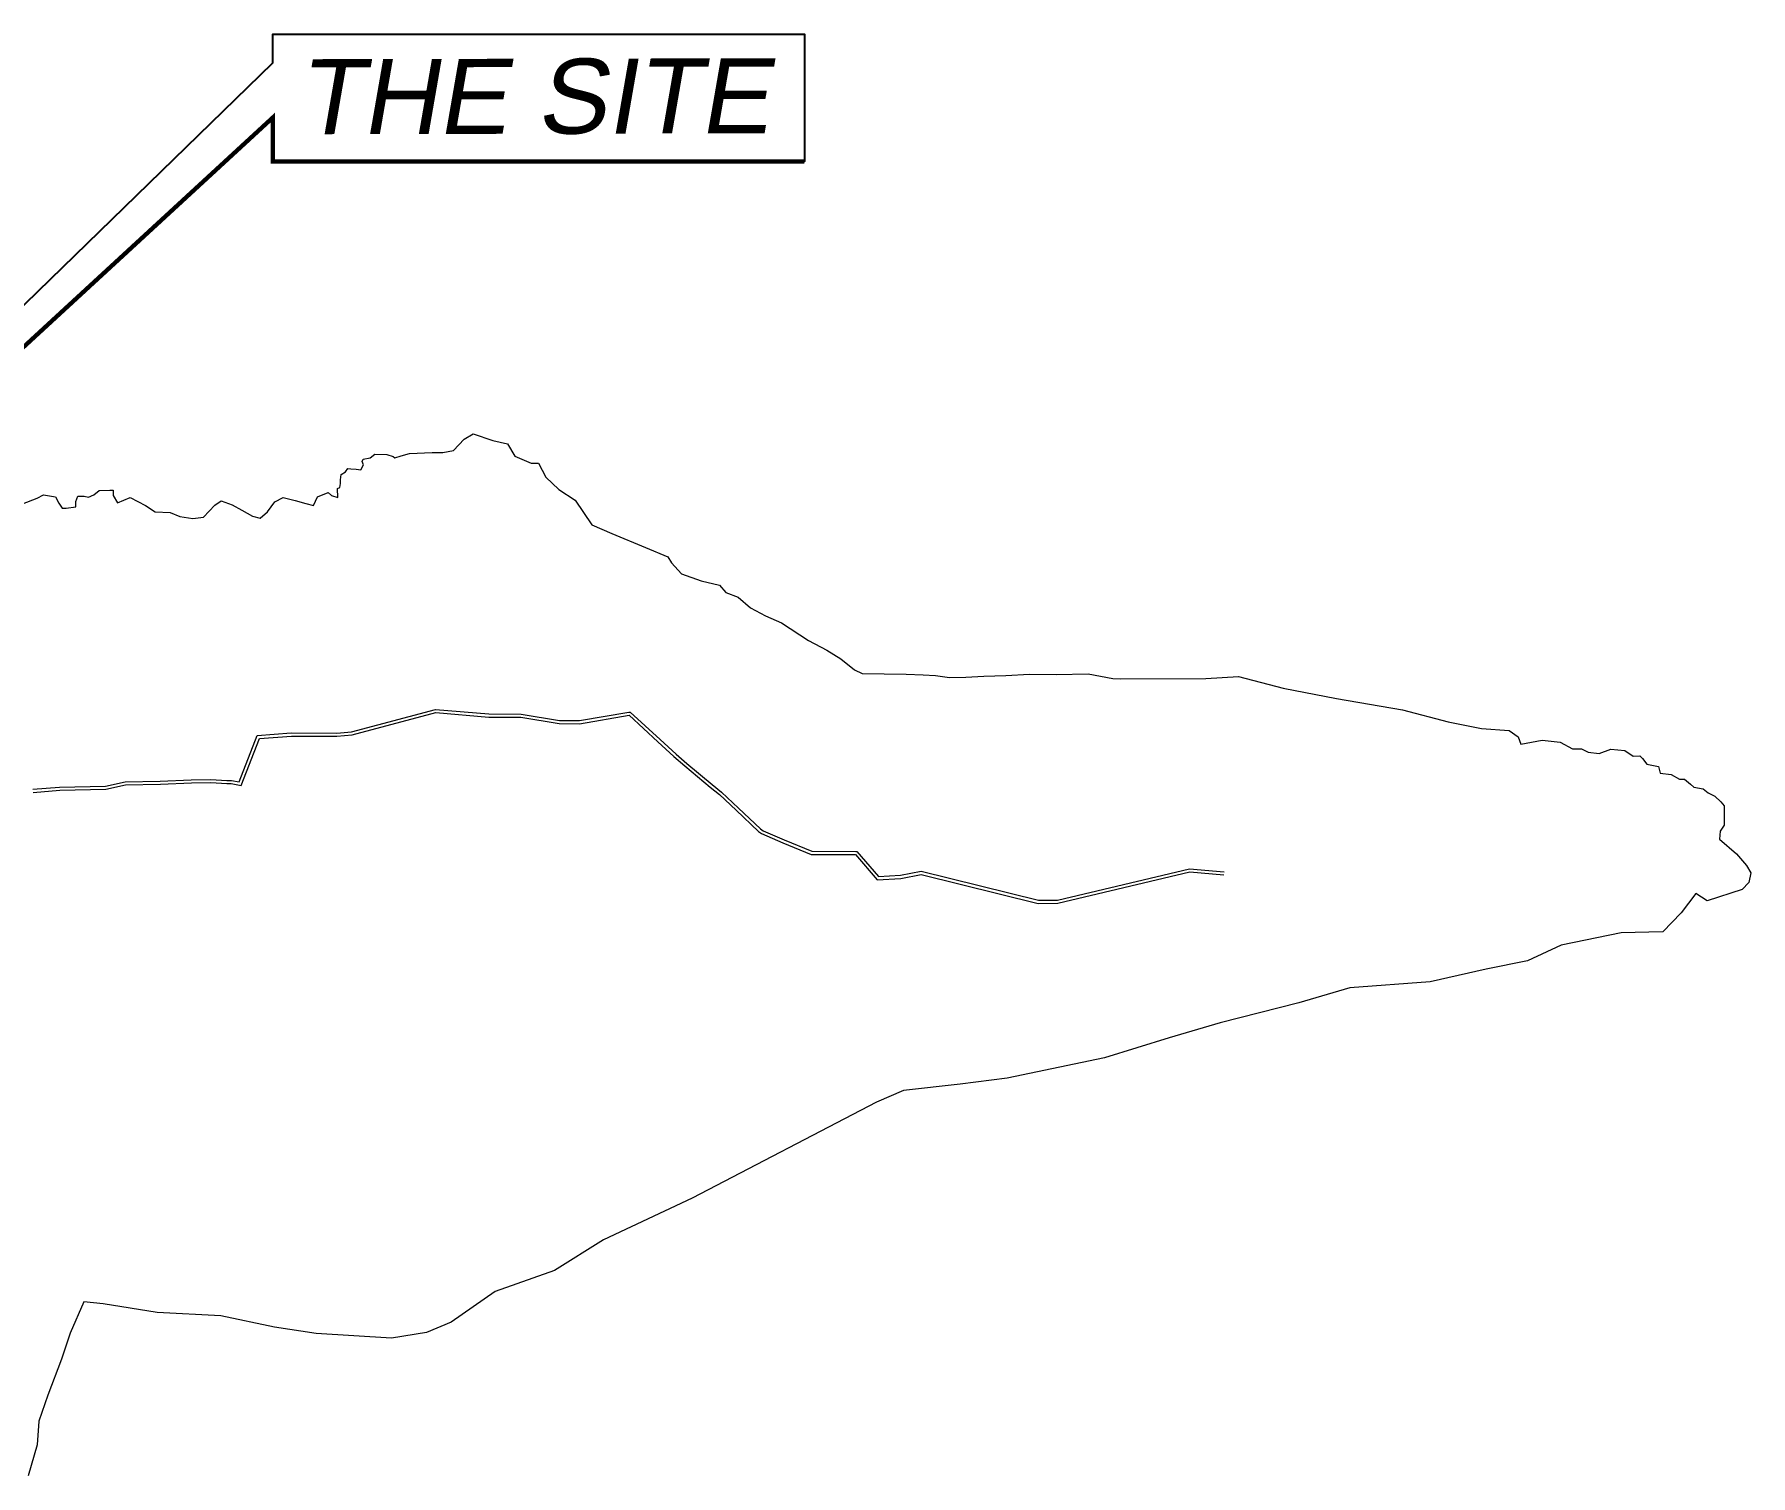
# Model space of a CAD drawing. Header units: metres. Extents: x -460 to 31334, y -1777 to 24987.
# Drawn here: x 107.94 to 116, y -750.65 to -743.87 of the extents above; entities that cross this region are included whole.
import ezdxf
from ezdxf.enums import TextEntityAlignment as Align

# ---------------------------------------------------------------- set-up
doc = ezdxf.new("R2010")
doc.units = ezdxf.units.M
doc.header["$MEASUREMENT"] = 0
doc.layers.add('VICINITY_MAP', color=7, linetype='Continuous', lineweight=13)
doc.styles.get("Standard").update_dxf_attribs({"font": 'arial.ttf'})

# ---------------------------------------------------------------- blocks, each defined once
blk = doc.blocks.new('KQEFDFDFG')
at = {"layer": 'VICINITY_MAP', "color": 250, "lineweight": 0}
for points in [[(26466.25, 5239.72), (26471.22, 5241.6), (26473.34, 5242.72), (26477.29, 5242.08), (26478.41, 5239.96), (26479.51, 5238.2), (26480.94, 5238.22), (26484.15, 5238.65), (26484.12, 5240.43), (26484.8, 5242.23), (26486.94, 5242.27), (26488.38, 5241.94), (26490.15, 5242.69), (26491.91, 5244.16), (26495.49, 5244.23), (26496.56, 5244.25), (26496.6, 5242.47), (26498.08, 5239.99), (26502.33, 5241.87), (26507.39, 5239.11), (26510.65, 5237.03), (26515.66, 5236.77), (26518.91, 5235.41), (26523.22, 5234.78), (26526.78, 5235.21), (26530.64, 5239.22), (26532.75, 5240.69), (26536.36, 5239.33), (26539.61, 5237.61), (26543.23, 5235.54), (26545.75, 5234.87), (26548.21, 5237.07), (26550.64, 5240.33), (26553.48, 5241.81), (26557.43, 5240.82), (26561.03, 5239.82), (26563.54, 5239.16), (26564.92, 5242.04), (26568.46, 5243.54), (26569.56, 5242.49), (26571.73, 5241.87), (26571.58, 5244.79), (26572.35, 5245.15), (26572.58, 5246.44), (26572.56, 5247.73), (26572.78, 5249.45), (26574.23, 5250.34), (26575.07, 5251.56), (26576.1, 5251.41), (26577.83, 5251.27), (26579.38, 5251.05), (26580.29, 5252.7), (26579.84, 5253.89), (26580.17, 5254.67), (26582.53, 5255.02), (26584.09, 5256.3), (26588.1, 5256.21), (26590.2, 5255.51), (26590.71, 5255.1), (26592.86, 5255.73), (26595.69, 5256.53), (26603.2, 5256.84), (26606.81, 5256.91), (26610.4, 5257.58), (26613.94, 5261.26), (26616.91, 5263.12), (26623.57, 5260.85), (26628.41, 5259.75), (26630.9, 5255.59), (26636.36, 5253.29), (26638.77, 5253.34), (26641.27, 5248.59), (26645.56, 5244.47), (26651.05, 5240.97), (26656.63, 5232.67), (26663.3, 5229.8), (26674.57, 5225.06), (26681.99, 5221.95), (26683.25, 5219.93), (26686.59, 5216.33), (26693.17, 5214.01), (26699.33, 5212.51), (26701.42, 5210.1), (26705.54, 5208.55), (26709.69, 5204.96), (26714.65, 5202.21), (26720, 5199.87), (26729.09, 5194.01), (26735.18, 5190.83), (26739.9, 5187.83), (26744.44, 5184.23), (26746.99, 5182.93), (26761.67, 5182.71), (26767.4, 5182.55), (26771.5, 5182.36), (26776.16, 5181.64), (26781.61, 5181.75), (26787.61, 5182.14), (26794.98, 5182.29), (26802.88, 5182.72), (26811.89, 5182.62), (26822.53, 5182.84), (26830.75, 5181.36), (26833.48, 5181.15), (26861.85, 5181.32), (26872.83, 5181.96), (26887.71, 5178.03), (26905.55, 5174.58), (26927.62, 5170.8), (26942.92, 5166.88), (26953.96, 5164.57), (26963.28, 5163.91), (26966.29, 5161.86), (26967.18, 5159.34), (26974.34, 5160.75), (26980.28, 5160.02), (26984.4, 5157.75), (26987.45, 5157.81), (26989.7, 5156.74), (26993.33, 5156.26), (26997.19, 5157.73), (27001.93, 5157.26), (27004.75, 5155.38), (27006.98, 5155.42), (27007.83, 5154.6), (27009.26, 5152.69), (27013.17, 5151.93), (27013.77, 5149.72), (27017.4, 5149.24), (27020.21, 5147.63), (27021.88, 5147.66), (27023.86, 5146.03), (27025, 5144.94), (27028.07, 5144.45), (27029.76, 5143.09), (27032.01, 5142.03), (27034, 5140.12), (27035.14, 5138.75), (27035.11, 5132.25), (27033.82, 5130.23), (27033.54, 5127.56), (27039.27, 5122.67), (27042.56, 5118.84), (27043.99, 5116.35), (27043.36, 5113.12), (27041.11, 5110.78), (27029.47, 5106.96), (27025.64, 5109.4), (27020.73, 5103.01), (27014.57, 5096.6), (27000.72, 5096.32), (26980.65, 5092.15), (26969.42, 5086.9), (26955.62, 5084.11), (26936.82, 5079.96), (26909.97, 5077.9), (26892.96, 5072.9), (26866.65, 5066.17), (26849.64, 5061.17), (26827.99, 5054.52), (26795.46, 5047.66), (26779.78, 5045.75), (26760.83, 5043.62), (26751.76, 5039.73), (26690.16, 5007.57), (26660.52, 4993.7), (26644.1, 4983.42), (26624.29, 4976.38), (26609.54, 4966.13), (26601.29, 4962.64), (26589.7, 4960.75), (26564.46, 4962.33), (26550.55, 4964.5), (26532.54, 4968.21), (26511.31, 4969.42), (26493.31, 4972.31), (26486.77, 4973), (26482.26, 4962.47), (26479.28, 4953.73), (26474.77, 4941.8), (26471.78, 4933.06), (26471.15, 4925.15), (26468.2, 4914.83)], [(26469.91, 5143.25), (26478.77, 5143.93), (26494.12, 5144.27), (26500.75, 5145.74), (26512.38, 5145.96), (26522.75, 5146.41), (26529.27, 5146.51), (26534.61, 5146.22), (26536.1, 5146.19), (26539.42, 5145.53), (26545.51, 5161.23), (26556.19, 5162.09), (26571.42, 5162.03), (26576.48, 5162.46), (26604.44, 5169.92), (26622.17, 5168.4), (26632.88, 5168.33), (26645.69, 5166.24), (26652.54, 5166.2), (26669.13, 5169), (26678.71, 5160.17), (26684.07, 5155.23), (26687.72, 5152.08), (26696.21, 5145.03), (26699.24, 5142.54), (26704.89, 5137.25), (26712.34, 5130.22), (26713.3, 5129.48), (26720.49, 5126.4), (26729.97, 5122.49), (26744.73, 5122.48), (26752.04, 5114.03), (26759.93, 5114.51), (26766.71, 5115.8), (26805.81, 5106.11), (26812.4, 5106.18), (26856.46, 5116.67), (26867.91, 5115.66)], [(26469.79, 5144.3), (26478.72, 5144.98), (26493.99, 5145.31), (26500.62, 5146.79), (26512.35, 5147.01), (26522.72, 5147.46), (26529.29, 5147.56), (26534.65, 5147.27), (26536.21, 5147.24), (26538.76, 5146.73), (26544.77, 5162.22), (26556.15, 5163.14), (26571.38, 5163.08), (26576.3, 5163.5), (26604.34, 5170.98), (26622.22, 5169.45), (26632.97, 5169.38), (26645.78, 5167.29), (26652.45, 5167.25), (26669.02, 5170.04), (26669.46, 5170.11), (26679.42, 5160.94), (26684.77, 5156.01), (26688.4, 5152.88), (26696.88, 5145.83), (26699.93, 5143.33), (26705.61, 5138.02), (26713.03, 5131.02), (26713.83, 5130.39), (26720.9, 5127.36), (26730.18, 5123.54), (26744.83, 5123.53), (26745.21, 5123.53), (26752.49, 5115.1), (26759.8, 5115.55), (26766.74, 5116.87), (26805.93, 5107.16), (26812.27, 5107.23), (26856.38, 5117.73), (26868, 5116.7)]]:
    blk.add_lwpolyline(points, dxfattribs=at)

msp = doc.modelspace()

# ---------------------------------------------------------------- linework, layer by layer
at = {"color": 1}
msp.add_lwpolyline([(104.11661, -748.81328), (109.05816, -744.00556), (109.05816, -743.87183), (111.55692, -743.87183), (111.55692, -744.46887), (109.05816, -744.46887), (109.05816, -744.2634), (104.11661, -748.81328)], dxfattribs=at)
at = {"color": 1, "const_width": 0.02018}
msp.add_lwpolyline([(111.55692, -744.46887), (109.05816, -744.46887), (109.05816, -744.2634), (104.11661, -748.81328)], dxfattribs=at)

# ---------------------------------------------------------------- block references
at = {"color": 252, "lineweight": 13, "xscale": 0.01406005031200456, "yscale": 0.01406005031200456, "zscale": 0.01406005031200456}
msp.add_blockref('KQEFDFDFG', (-264.23522, -819.74891), dxfattribs=at)

# ---------------------------------------------------------------- texts
at = {"color": 7, "lineweight": 13, "oblique": 10}
msp.add_text('THE SITE', height=0.352586, rotation=0.116246, dxfattribs=at).set_placement((110.28313, -744.44493), align=Align.BOTTOM_CENTER)

doc.saveas('drawing.dxf')
